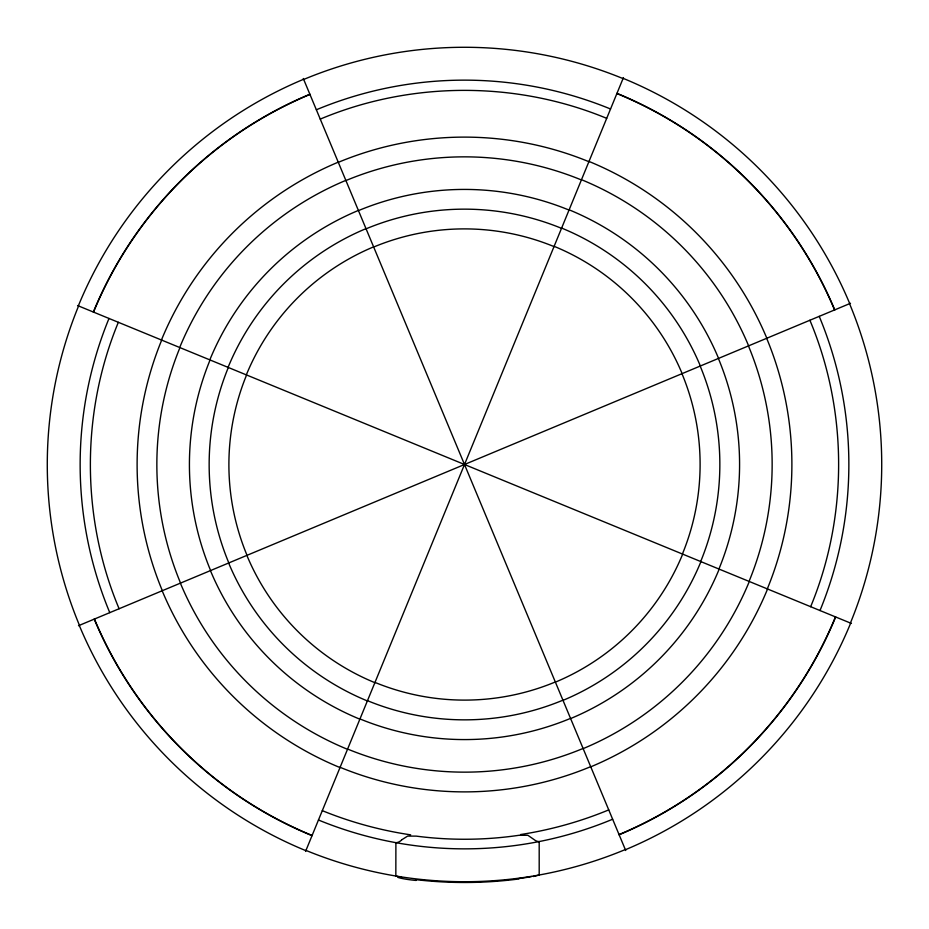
<?xml version="1.0" encoding="UTF-8"?>
<svg xmlns="http://www.w3.org/2000/svg" width="929" height="929" viewBox="0 0 929 929"><rect width="100%" height="100%" fill="white"/><g stroke="black" fill="none" stroke-linecap="round" stroke-linejoin="round"><path stroke-width="1.39" d="M118.343 322.305C80.788 412.952 81.067 518.289 119.109 608.75M810.657 606.695C848.212 516.048 847.933 410.711 809.891 320.25M305.548 851.428L347.504 749.308A307.905 307.905 0 0 1 180.377 583.157L78.5 625.705M623.452 77.571L581.496 179.692A307.905 307.905 0 0 1 748.623 345.843L850.499 303.295M401.909 839.711L407.634 836.088L416.262 836.123A375.014 375.014 0 0 0 518.754 835.322L527.869 835.276L534.221 839.688A14.55 10.289 90 0 0 538.332 841.523L539.192 841.558L539.192 875.002L533.409 876.511M401.607 840.002L400.794 840.71A14.713 10.405 -90 0 1 396.695 842.615L395.893 842.661L395.835 876.012L401.607 877.44M320.25 119.109C410.711 81.067 516.048 80.788 606.695 118.343M608.75 809.891C580.451 821.596 550.769 829.887 520.507 834.556M410.676 834.846C380.379 830.34 350.663 822.211 322.305 810.657M77.571 305.548L179.692 347.504A307.905 307.905 0 0 1 345.843 180.377L303.295 78.5M851.428 623.452L749.308 581.496A307.905 307.905 0 0 1 583.157 748.623L625.705 850.499M625.31 849.547A417.481 417.481 0 0 1 305.966 850.407M612.641 819.227A384.618 384.618 0 0 1 318.461 820.005M850.662 623.138A417.481 417.481 0 0 1 625.391 849.733M305.862 850.662A417.481 417.481 0 0 1 79.267 625.391M78.338 305.862A417.481 417.481 0 0 1 303.609 79.267M623.138 78.338A417.481 417.481 0 0 1 849.733 303.609M835.461 616.891A401.049 401.049 0 0 1 619.051 834.567M312.109 835.461A401.049 401.049 0 0 1 94.433 619.051M93.539 312.109A401.049 401.049 0 0 1 309.949 94.433M616.891 93.539A401.049 401.049 0 0 1 834.567 309.949M79.453 625.31A417.481 417.481 0 0 1 78.593 305.966M835.659 616.972A401.258 401.258 0 0 1 619.132 834.765M312.028 835.659A401.258 401.258 0 0 1 94.235 619.132M93.341 312.028A401.258 401.258 0 0 1 309.868 94.235M616.972 93.341A401.258 401.258 0 0 1 834.765 309.868M767.563 588.998A327.647 327.647 0 0 1 590.763 766.831M340.002 767.563A327.647 327.647 0 0 1 162.169 590.763M161.437 340.002A327.647 327.647 0 0 1 338.237 162.169M588.998 161.437A327.647 327.647 0 0 1 766.831 338.237M700.93 561.627A255.603 255.603 0 0 1 563.009 700.361M367.373 700.93A255.603 255.603 0 0 1 228.639 563.009M228.069 367.373A255.603 255.603 0 0 1 366.003 228.639M561.627 228.069A255.603 255.603 0 0 1 700.361 365.991M590.693 766.657A327.647 327.647 0 0 1 340.107 767.308M562.928 700.176A255.603 255.603 0 0 1 367.478 700.675M849.547 303.69A417.481 417.481 0 0 1 850.407 623.034M819.227 316.359A384.618 384.618 0 0 1 820.005 610.539M766.657 338.307A327.647 327.647 0 0 1 767.308 588.893M700.176 366.072A255.603 255.603 0 0 1 700.675 561.522M303.69 79.453A417.481 417.481 0 0 1 623.034 78.593M316.359 109.773A384.618 384.618 0 0 1 610.539 108.995M338.307 162.343A327.647 327.647 0 0 1 588.893 161.692M366.072 228.824A255.603 255.603 0 0 1 561.522 228.325M109.773 612.641A384.618 384.618 0 0 1 108.995 318.461M162.343 590.693A327.647 327.647 0 0 1 161.692 340.107M228.824 562.928A255.603 255.603 0 0 1 228.325 367.478M416.169 880.448A21.077 2.752 5 0 1 397.833 877.371M518.754 878.973A418.259 418.259 0 0 1 416.262 879.693M531.504 876.57A21.158 1.614 -7.4 0 1 518.707 878.59M359.871 719.185L347.609 749.053A307.905 307.905 0 0 0 583.087 748.437L570.615 718.57A275.344 275.344 0 0 0 719.185 569.129L749.053 581.391A307.905 307.905 0 0 0 748.437 345.913L718.57 358.385A275.344 275.344 0 0 0 569.129 209.815L581.391 179.947A307.905 307.905 0 0 0 345.913 180.563L358.385 210.43A275.344 275.344 0 0 0 209.815 359.871L179.947 347.609A307.905 307.905 0 0 0 180.563 583.087L210.43 570.615A275.344 275.344 0 0 0 359.871 719.185M374.875 682.676L359.976 718.93A275.344 275.344 0 0 0 570.534 718.384L555.403 682.141A235.861 235.861 0 0 0 682.676 554.125L718.93 569.024A275.344 275.344 0 0 0 718.384 358.466L682.141 373.609A235.861 235.861 0 0 0 554.125 246.324L569.024 210.07A275.344 275.344 0 0 0 358.466 210.616L373.609 246.859A235.861 235.861 0 0 0 246.324 374.875L210.07 359.976A275.344 275.344 0 0 0 210.616 570.534L246.859 555.391A235.861 235.861 0 0 0 374.875 682.676M554.021 246.591L374.979 682.409A235.861 235.861 0 0 0 555.321 681.967L373.679 247.033A235.861 235.861 0 0 1 554.021 246.591M681.967 373.679L247.033 555.321A235.861 235.861 0 0 1 246.591 374.979L682.409 554.021A235.861 235.861 0 0 0 681.967 373.679"/></g></svg>
